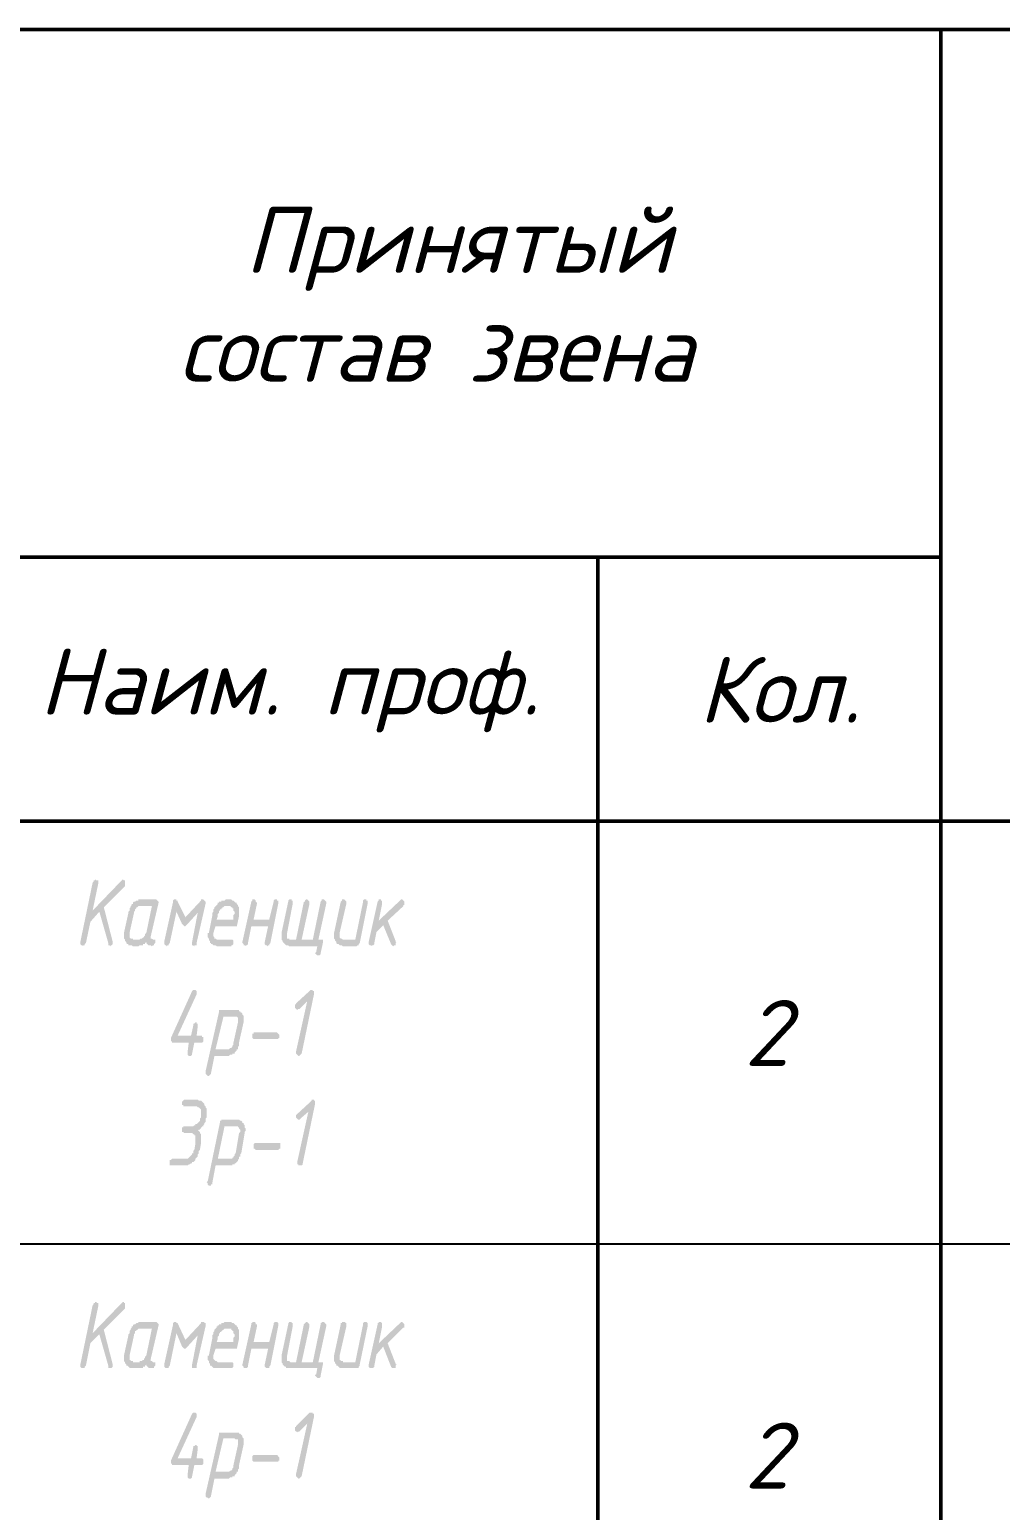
# Model space of a CAD drawing. Header units: millimetres. Extents: x 2279 to 5236, y 896 to 2828.
# Drawn here: x 5088.9 to 5125.6, y 1890.4 to 1946.4 of the extents above; entities that cross this region are included whole.
import ezdxf

# ---------------------------------------------------------------- set-up
doc = ezdxf.new("R2010")
doc.units = ezdxf.units.MM
doc.layers.add('PDF _!!ТОНКАЯ', color=7, linetype='Continuous')
doc.layers.add('PDF _Текст', color=7, linetype='Continuous')
doc.styles.add('PDF ISOCPEUR Italic', font='isocpeui.ttf')

msp = doc.modelspace()

# ---------------------------------------------------------------- hatches: boundary and pattern name
at = {"layer": 'PDF _!!ТОНКАЯ', "transparency": 33554559}
for points in [[(5091.492, 1913.02), (5091.154, 1912.639), (5090.984, 1911.835), (5090.942, 1911.793), (5090.942, 1911.75), (5090.9, 1911.75), (5090.9, 1911.75), (5090.857, 1911.708), (5090.857, 1911.75), (5090.815, 1911.75), (5090.815, 1911.75), (5090.773, 1911.793), (5090.773, 1911.835), (5090.773, 1911.835), (5090.773, 1911.877), (5090.773, 1911.877), (5091.238, 1914.121), (5091.281, 1914.163), (5091.281, 1914.206), (5091.323, 1914.206), (5091.323, 1914.206), (5091.365, 1914.248), (5091.365, 1914.206), (5091.408, 1914.206), (5091.45, 1914.206), (5091.45, 1914.163), (5091.45, 1914.121), (5091.45, 1914.121), (5091.45, 1914.079), (5091.45, 1914.079), (5091.238, 1913.063), (5092.339, 1914.206), (5092.339, 1914.206), (5092.381, 1914.248), (5092.381, 1914.248), (5092.424, 1914.206), (5092.424, 1914.206), (5092.466, 1914.206), (5092.466, 1914.163), (5092.466, 1914.121), (5092.466, 1914.121), (5092.466, 1914.079), (5092.466, 1914.036), (5092.466, 1913.994), (5091.662, 1913.19), (5092, 1911.877), (5092, 1911.835), (5092, 1911.835), (5092, 1911.793), (5092, 1911.793), (5091.958, 1911.75), (5091.958, 1911.75), (5091.916, 1911.75), (5091.916, 1911.708), (5091.873, 1911.75), (5091.831, 1911.75), (5091.831, 1911.75), (5091.831, 1911.793), (5091.831, 1911.835)], [(5095.218, 1912.978), (5094.795, 1912.512), (5094.795, 1912.512), (5094.752, 1912.47), (5094.71, 1912.47), (5094.71, 1912.47), (5094.668, 1912.512), (5094.668, 1912.512), (5094.625, 1912.555), (5094.414, 1913.02), (5094.16, 1911.835), (5094.117, 1911.793), (5094.117, 1911.75), (5094.117, 1911.75), (5094.075, 1911.75), (5094.033, 1911.708), (5094.033, 1911.75), (5093.99, 1911.75), (5093.99, 1911.75), (5093.948, 1911.793), (5093.948, 1911.835), (5093.948, 1911.835), (5093.948, 1911.877), (5093.948, 1911.877), (5094.287, 1913.401), (5094.287, 1913.401), (5094.287, 1913.444), (5094.329, 1913.486), (5094.371, 1913.486), (5094.371, 1913.486), (5094.414, 1913.486), (5094.414, 1913.444), (5094.456, 1913.444), (5094.456, 1913.401), (5094.752, 1912.809), (5095.345, 1913.444), (5095.345, 1913.486), (5095.387, 1913.486), (5095.387, 1913.486), (5095.43, 1913.486), (5095.472, 1913.444), (5095.472, 1913.444), (5095.514, 1913.401), (5095.514, 1913.401), (5095.514, 1913.359), (5095.514, 1913.317), (5095.514, 1913.317), (5095.176, 1911.835), (5095.176, 1911.793), (5095.176, 1911.75), (5095.133, 1911.75), (5095.091, 1911.75), (5095.091, 1911.708), (5095.049, 1911.75), (5095.049, 1911.75), (5095.006, 1911.75), (5095.006, 1911.793), (5095.006, 1911.835), (5095.006, 1911.835), (5095.006, 1911.877), (5095.006, 1911.877)], [(5097.885, 1912.47), (5097.25, 1912.47), (5097.123, 1911.835), (5097.123, 1911.793), (5097.081, 1911.75), (5097.081, 1911.75), (5097.038, 1911.75), (5097.038, 1911.708), (5096.996, 1911.75), (5096.954, 1911.75), (5096.954, 1911.75), (5096.954, 1911.793), (5096.911, 1911.835), (5096.911, 1911.835), (5096.911, 1911.877), (5096.911, 1911.877), (5097.25, 1913.401), (5097.25, 1913.401), (5097.292, 1913.444), (5097.292, 1913.486), (5097.335, 1913.486), (5097.335, 1913.486), (5097.377, 1913.486), (5097.419, 1913.444), (5097.419, 1913.444), (5097.419, 1913.401), (5097.462, 1913.359), (5097.462, 1913.359), (5097.462, 1913.317), (5097.462, 1913.317), (5097.335, 1912.724), (5097.927, 1912.724), (5098.097, 1913.401), (5098.097, 1913.401), (5098.097, 1913.444), (5098.139, 1913.486), (5098.139, 1913.486), (5098.181, 1913.486), (5098.224, 1913.486), (5098.224, 1913.444), (5098.266, 1913.444), (5098.266, 1913.401), (5098.266, 1913.401), (5098.266, 1913.359), (5098.266, 1913.317), (5098.266, 1913.317), (5097.97, 1911.835), (5097.927, 1911.793), (5097.927, 1911.75), (5097.885, 1911.75), (5097.885, 1911.75), (5097.843, 1911.708), (5097.843, 1911.75), (5097.8, 1911.75), (5097.8, 1911.75), (5097.758, 1911.793), (5097.758, 1911.835), (5097.758, 1911.835), (5097.758, 1911.877), (5097.758, 1911.877)], [(5099.748, 1911.708), (5098.689, 1911.708), (5098.647, 1911.75), (5098.647, 1911.75), (5098.605, 1911.75), (5098.562, 1911.75), (5098.562, 1911.75), (5098.52, 1911.793), (5098.52, 1911.793), (5098.478, 1911.835), (5098.478, 1911.835), (5098.435, 1911.877), (5098.435, 1911.92), (5098.435, 1911.92), (5098.393, 1911.962), (5098.393, 1912.004), (5098.393, 1912.047), (5098.393, 1912.089), (5098.393, 1912.131), (5098.393, 1912.131), (5098.393, 1912.174), (5098.393, 1912.216), (5098.393, 1912.216), (5098.647, 1913.401), (5098.647, 1913.401), (5098.647, 1913.444), (5098.689, 1913.486), (5098.732, 1913.486), (5098.732, 1913.486), (5098.774, 1913.486), (5098.774, 1913.444), (5098.816, 1913.444), (5098.816, 1913.401), (5098.816, 1913.359), (5098.816, 1913.359), (5098.816, 1913.317), (5098.816, 1913.317), (5098.605, 1912.216), (5098.605, 1912.174), (5098.605, 1912.131), (5098.605, 1912.131), (5098.605, 1912.089), (5098.605, 1912.089), (5098.605, 1912.047), (5098.605, 1912.004), (5098.647, 1912.004), (5098.689, 1912.004), (5098.689, 1911.962), (5098.732, 1911.962), (5098.732, 1911.962), (5098.943, 1911.962), (5099.24, 1913.401), (5099.282, 1913.401), (5099.282, 1913.444), (5099.324, 1913.486), (5099.324, 1913.486), (5099.367, 1913.486), (5099.367, 1913.486), (5099.409, 1913.444), (5099.409, 1913.444), (5099.451, 1913.401), (5099.451, 1913.359), (5099.451, 1913.359), (5099.451, 1913.317), (5099.451, 1913.317), (5099.155, 1911.962), (5099.578, 1911.962), (5099.875, 1913.401), (5099.875, 1913.401), (5099.917, 1913.444), (5099.917, 1913.486), (5099.959, 1913.486), (5099.959, 1913.486), (5100.002, 1913.486), (5100.044, 1913.444), (5100.044, 1913.444), (5100.086, 1913.401), (5100.086, 1913.359), (5100.086, 1913.359), (5100.086, 1913.317), (5100.086, 1913.317), (5099.79, 1911.962), (5099.875, 1911.962), (5099.917, 1911.962), (5099.959, 1911.962), (5099.959, 1911.92), (5099.959, 1911.92), (5099.959, 1911.877), (5099.959, 1911.835), (5099.875, 1911.454), (5099.875, 1911.412), (5099.832, 1911.369), (5099.832, 1911.369), (5099.79, 1911.369), (5099.79, 1911.369), (5099.748, 1911.369), (5099.748, 1911.369), (5099.705, 1911.412), (5099.705, 1911.412), (5099.663, 1911.454), (5099.663, 1911.454), (5099.705, 1911.496), (5099.705, 1911.496)], [(5101.483, 1913.401), (5101.483, 1913.401), (5101.483, 1913.444), (5101.526, 1913.486), (5101.568, 1913.486), (5101.568, 1913.486), (5101.61, 1913.486), (5101.61, 1913.444), (5101.653, 1913.444), (5101.653, 1913.401), (5101.653, 1913.401), (5101.653, 1913.359), (5101.653, 1913.317), (5101.653, 1913.317), (5101.356, 1911.835), (5101.356, 1911.835), (5101.314, 1911.793), (5101.314, 1911.75), (5101.272, 1911.75), (5101.272, 1911.75), (5101.229, 1911.708), (5101.229, 1911.708), (5100.721, 1911.708), (5100.679, 1911.75), (5100.637, 1911.75), (5100.594, 1911.75), (5100.594, 1911.75), (5100.552, 1911.793), (5100.552, 1911.793), (5100.51, 1911.793), (5100.467, 1911.835), (5100.467, 1911.835), (5100.467, 1911.877), (5100.425, 1911.92), (5100.425, 1911.92), (5100.425, 1911.962), (5100.383, 1912.004), (5100.383, 1912.047), (5100.383, 1912.089), (5100.383, 1912.131), (5100.383, 1912.131), (5100.383, 1912.174), (5100.383, 1912.216), (5100.383, 1912.216), (5100.637, 1913.401), (5100.637, 1913.401), (5100.679, 1913.444), (5100.679, 1913.486), (5100.721, 1913.486), (5100.721, 1913.486), (5100.764, 1913.486), (5100.806, 1913.444), (5100.806, 1913.444), (5100.848, 1913.401), (5100.848, 1913.401), (5100.848, 1913.359), (5100.848, 1913.317), (5100.848, 1913.317), (5100.594, 1912.216), (5100.594, 1912.174), (5100.594, 1912.131), (5100.594, 1912.131), (5100.594, 1912.089), (5100.594, 1912.089), (5100.594, 1912.047), (5100.637, 1912.004), (5100.637, 1912.004), (5100.679, 1912.004), (5100.721, 1911.962), (5100.721, 1911.962), (5100.764, 1911.962), (5101.187, 1911.962)], [(5102.245, 1912.512), (5101.991, 1912.258), (5101.907, 1911.835), (5101.907, 1911.793), (5101.864, 1911.75), (5101.864, 1911.75), (5101.822, 1911.75), (5101.822, 1911.708), (5101.78, 1911.75), (5101.737, 1911.75), (5101.737, 1911.75), (5101.695, 1911.793), (5101.695, 1911.835), (5101.695, 1911.835), (5101.695, 1911.877), (5101.695, 1911.877), (5102.034, 1913.401), (5102.034, 1913.401), (5102.076, 1913.444), (5102.076, 1913.486), (5102.118, 1913.486), (5102.118, 1913.486), (5102.161, 1913.486), (5102.161, 1913.444), (5102.203, 1913.444), (5102.203, 1913.401), (5102.203, 1913.401), (5102.203, 1913.359), (5102.203, 1913.317), (5102.203, 1913.317), (5102.076, 1912.682), (5102.881, 1913.444), (5102.923, 1913.486), (5102.965, 1913.486), (5102.965, 1913.486), (5102.965, 1913.486), (5103.008, 1913.444), (5103.008, 1913.444), (5103.05, 1913.401), (5103.05, 1913.359), (5103.05, 1913.359), (5103.05, 1913.317), (5103.05, 1913.274), (5103.008, 1913.274), (5103.008, 1913.232), (5102.415, 1912.682), (5102.711, 1911.92), (5102.711, 1911.877), (5102.753, 1911.835), (5102.711, 1911.835), (5102.711, 1911.793), (5102.711, 1911.75), (5102.669, 1911.75), (5102.669, 1911.75), (5102.626, 1911.708), (5102.584, 1911.75), (5102.584, 1911.75), (5102.542, 1911.793), (5102.542, 1911.793)], [(5095.176, 1908.321), (5095.345, 1908.321), (5095.387, 1908.321), (5095.387, 1908.279), (5095.43, 1908.279), (5095.43, 1908.237), (5095.43, 1908.237), (5095.43, 1908.194), (5095.43, 1908.152), (5095.43, 1908.11), (5095.43, 1908.11), (5095.387, 1908.067), (5095.345, 1908.067), (5095.345, 1908.067), (5095.091, 1908.067), (5095.006, 1907.644), (5095.006, 1907.602), (5095.006, 1907.602), (5094.964, 1907.559), (5094.922, 1907.559), (5094.922, 1907.559), (5094.879, 1907.559), (5094.879, 1907.559), (5094.837, 1907.602), (5094.837, 1907.602), (5094.837, 1907.644), (5094.837, 1907.686), (5094.837, 1907.729), (5094.837, 1907.729), (5094.879, 1908.067), (5094.287, 1908.067), (5094.287, 1908.067), (5094.244, 1908.067), (5094.244, 1908.11), (5094.202, 1908.11), (5094.202, 1908.152), (5094.202, 1908.194), (5094.202, 1908.237), (5094.202, 1908.237), (5095.006, 1910.015), (5095.006, 1910.015), (5095.049, 1910.057), (5095.091, 1910.057), (5095.091, 1910.057), (5095.133, 1910.057), (5095.133, 1910.057), (5095.176, 1910.015), (5095.176, 1910.015), (5095.176, 1909.972), (5095.176, 1909.93), (5095.176, 1909.888), (5095.176, 1909.888), (5094.456, 1908.321), (5094.964, 1908.321), (5095.049, 1908.702), (5095.049, 1908.745), (5095.049, 1908.787), (5095.091, 1908.787), (5095.133, 1908.829), (5095.133, 1908.829), (5095.176, 1908.829), (5095.176, 1908.787), (5095.218, 1908.787), (5095.218, 1908.745), (5095.218, 1908.702), (5095.218, 1908.702), (5095.218, 1908.66), (5095.218, 1908.66)], [(5099.367, 1909.634), (5099.07, 1909.337), (5099.028, 1909.337), (5098.986, 1909.295), (5098.986, 1909.295), (5098.943, 1909.337), (5098.943, 1909.337), (5098.901, 1909.38), (5098.901, 1909.38), (5098.901, 1909.422), (5098.901, 1909.464), (5098.901, 1909.507), (5098.943, 1909.507), (5098.943, 1909.549), (5099.451, 1910.015), (5099.494, 1910.057), (5099.536, 1910.057), (5099.536, 1910.057), (5099.536, 1910.057), (5099.578, 1910.057), (5099.578, 1910.015), (5099.621, 1910.015), (5099.621, 1909.972), (5099.621, 1909.93), (5099.621, 1909.888), (5099.621, 1909.888), (5099.155, 1907.644), (5099.113, 1907.602), (5099.113, 1907.602), (5099.07, 1907.559), (5099.07, 1907.559), (5099.028, 1907.559), (5099.028, 1907.559), (5098.986, 1907.602), (5098.986, 1907.602), (5098.943, 1907.644), (5098.943, 1907.644), (5098.943, 1907.686), (5098.943, 1907.729), (5098.943, 1907.729)], [(5098.224, 1908.194), (5097.377, 1908.194), (5097.335, 1908.194), (5097.335, 1908.194), (5097.292, 1908.237), (5097.292, 1908.237), (5097.292, 1908.279), (5097.292, 1908.321), (5097.292, 1908.364), (5097.292, 1908.364), (5097.292, 1908.406), (5097.335, 1908.406), (5097.335, 1908.448), (5097.377, 1908.448), (5098.224, 1908.448), (5098.224, 1908.448), (5098.266, 1908.406), (5098.266, 1908.406), (5098.308, 1908.364), (5098.308, 1908.364), (5098.308, 1908.321), (5098.308, 1908.279), (5098.308, 1908.237), (5098.266, 1908.237), (5098.266, 1908.194), (5098.224, 1908.194), (5098.224, 1908.194)], [(5095.218, 1904.723), (5095.26, 1904.723), (5095.26, 1904.723), (5095.303, 1904.68), (5095.303, 1904.68), (5095.303, 1904.638), (5095.345, 1904.596), (5095.345, 1904.553), (5095.345, 1904.511), (5095.345, 1904.469), (5095.345, 1904.426), (5095.345, 1904.426), (5095.345, 1904.384), (5095.345, 1904.342), (5095.345, 1904.299), (5095.345, 1904.257), (5095.303, 1904.003), (5095.26, 1903.961), (5095.26, 1903.918), (5095.26, 1903.918), (5095.26, 1903.876), (5095.218, 1903.834), (5095.218, 1903.791), (5095.218, 1903.749), (5095.176, 1903.707), (5095.176, 1903.707), (5095.133, 1903.664), (5095.133, 1903.622), (5095.133, 1903.622), (5095.091, 1903.58), (5095.091, 1903.58), (5095.049, 1903.537), (5095.006, 1903.537), (5095.006, 1903.495), (5094.964, 1903.495), (5094.964, 1903.495), (5094.922, 1903.453), (5094.922, 1903.453), (5094.879, 1903.453), (5094.837, 1903.41), (5094.837, 1903.41), (5094.795, 1903.41), (5094.752, 1903.41), (5094.752, 1903.41), (5094.71, 1903.41), (5094.668, 1903.41), (5094.625, 1903.41), (5094.625, 1903.41), (5094.244, 1903.41), (5094.202, 1903.41), (5094.202, 1903.41), (5094.16, 1903.41), (5094.16, 1903.453), (5094.16, 1903.495), (5094.16, 1903.537), (5094.16, 1903.58), (5094.16, 1903.58), (5094.16, 1903.622), (5094.202, 1903.622), (5094.202, 1903.622), (5094.244, 1903.664), (5094.668, 1903.664), (5094.71, 1903.664), (5094.752, 1903.664), (5094.795, 1903.664), (5094.795, 1903.664), (5094.837, 1903.664), (5094.879, 1903.707), (5094.879, 1903.707), (5094.922, 1903.749), (5094.922, 1903.749), (5094.964, 1903.791), (5094.964, 1903.791), (5095.006, 1903.834), (5095.006, 1903.876), (5095.049, 1903.876), (5095.049, 1903.918), (5095.049, 1903.961), (5095.091, 1904.003), (5095.091, 1904.003), (5095.133, 1904.257), (5095.133, 1904.299), (5095.133, 1904.342), (5095.133, 1904.384), (5095.133, 1904.426), (5095.133, 1904.469), (5095.133, 1904.469), (5095.133, 1904.511), (5095.133, 1904.553), (5095.091, 1904.553), (5095.091, 1904.596), (5095.091, 1904.596), (5095.049, 1904.596), (5095.006, 1904.638), (5095.006, 1904.638), (5094.964, 1904.638), (5094.922, 1904.638), (5094.922, 1904.638), (5094.71, 1904.638), (5094.71, 1904.638), (5094.668, 1904.68), (5094.625, 1904.68), (5094.625, 1904.723), (5094.625, 1904.723), (5094.625, 1904.765), (5094.625, 1904.807), (5094.625, 1904.85), (5094.668, 1904.85), (5094.668, 1904.892), (5094.71, 1904.892), (5094.71, 1904.892), (5094.964, 1904.892), (5095.006, 1904.892), (5095.006, 1904.892), (5095.049, 1904.892), (5095.091, 1904.934), (5095.091, 1904.934), (5095.133, 1904.934), (5095.133, 1904.977), (5095.176, 1904.977), (5095.218, 1905.019), (5095.218, 1905.019), (5095.26, 1905.062), (5095.26, 1905.062), (5095.303, 1905.104), (5095.303, 1905.146), (5095.303, 1905.189), (5095.345, 1905.231), (5095.345, 1905.231), (5095.345, 1905.273), (5095.345, 1905.316), (5095.345, 1905.358), (5095.345, 1905.4), (5095.345, 1905.4), (5095.345, 1905.443), (5095.345, 1905.485), (5095.345, 1905.527), (5095.345, 1905.527), (5095.303, 1905.57), (5095.303, 1905.57), (5095.26, 1905.612), (5095.26, 1905.612), (5095.218, 1905.612), (5095.176, 1905.654), (5095.176, 1905.654), (5095.133, 1905.654), (5095.133, 1905.654), (5094.71, 1905.654), (5094.71, 1905.654), (5094.668, 1905.654), (5094.668, 1905.697), (5094.625, 1905.697), (5094.625, 1905.739), (5094.625, 1905.781), (5094.625, 1905.824), (5094.625, 1905.824), (5094.668, 1905.866), (5094.668, 1905.866), (5094.71, 1905.908), (5094.71, 1905.908), (5095.176, 1905.908), (5095.218, 1905.908), (5095.218, 1905.908), (5095.26, 1905.866), (5095.303, 1905.866), (5095.303, 1905.866), (5095.345, 1905.866), (5095.387, 1905.824), (5095.387, 1905.824), (5095.43, 1905.781), (5095.43, 1905.781), (5095.472, 1905.739), (5095.472, 1905.697), (5095.472, 1905.697), (5095.514, 1905.654), (5095.514, 1905.654), (5095.514, 1905.612), (5095.557, 1905.57), (5095.557, 1905.527), (5095.557, 1905.485), (5095.557, 1905.443), (5095.557, 1905.4), (5095.557, 1905.4), (5095.557, 1905.358), (5095.557, 1905.316), (5095.557, 1905.273), (5095.557, 1905.273), (5095.557, 1905.231), (5095.514, 1905.189), (5095.514, 1905.146), (5095.514, 1905.104), (5095.514, 1905.062), (5095.472, 1905.019), (5095.472, 1905.019), (5095.472, 1904.977), (5095.43, 1904.934), (5095.43, 1904.892), (5095.387, 1904.892), (5095.387, 1904.85), (5095.345, 1904.85), (5095.345, 1904.807), (5095.303, 1904.807), (5095.303, 1904.765), (5095.26, 1904.765), (5095.26, 1904.765), (5095.218, 1904.723)], [(5099.409, 1905.443), (5099.113, 1905.189), (5099.07, 1905.146), (5099.07, 1905.146), (5099.028, 1905.146), (5099.028, 1905.146), (5098.986, 1905.189), (5098.986, 1905.189), (5098.943, 1905.231), (5098.943, 1905.273), (5098.943, 1905.273), (5098.943, 1905.316), (5098.986, 1905.358), (5098.986, 1905.358), (5099.536, 1905.866), (5099.536, 1905.908), (5099.578, 1905.908), (5099.578, 1905.908), (5099.621, 1905.908), (5099.621, 1905.866), (5099.663, 1905.866), (5099.663, 1905.824), (5099.663, 1905.824), (5099.663, 1905.781), (5099.663, 1905.739), (5099.663, 1905.739), (5099.197, 1903.495), (5099.197, 1903.453), (5099.155, 1903.41), (5099.155, 1903.41), (5099.113, 1903.41), (5099.113, 1903.41), (5099.07, 1903.41), (5099.028, 1903.41), (5099.028, 1903.453), (5098.986, 1903.453), (5098.986, 1903.495), (5098.986, 1903.537), (5098.986, 1903.537), (5098.986, 1903.537)], [(5098.266, 1904.003), (5097.419, 1904.003), (5097.419, 1904.003), (5097.377, 1904.045), (5097.335, 1904.045), (5097.335, 1904.088), (5097.335, 1904.13), (5097.335, 1904.13), (5097.335, 1904.172), (5097.335, 1904.215), (5097.377, 1904.257), (5097.377, 1904.257), (5097.419, 1904.257), (5097.419, 1904.257), (5098.266, 1904.257), (5098.308, 1904.257), (5098.308, 1904.257), (5098.351, 1904.257), (5098.351, 1904.215), (5098.351, 1904.172), (5098.351, 1904.13), (5098.351, 1904.088), (5098.351, 1904.088), (5098.351, 1904.045), (5098.308, 1904.045), (5098.266, 1904.003), (5098.266, 1904.003)], [(5091.492, 1897.018), (5091.154, 1896.679), (5090.984, 1895.833), (5090.942, 1895.79), (5090.942, 1895.748), (5090.9, 1895.748), (5090.9, 1895.748), (5090.857, 1895.748), (5090.857, 1895.748), (5090.815, 1895.748), (5090.815, 1895.748), (5090.773, 1895.79), (5090.773, 1895.833), (5090.773, 1895.833), (5090.773, 1895.875), (5090.773, 1895.875), (5091.238, 1898.119), (5091.281, 1898.161), (5091.281, 1898.203), (5091.323, 1898.203), (5091.323, 1898.246), (5091.365, 1898.246), (5091.365, 1898.246), (5091.408, 1898.203), (5091.45, 1898.203), (5091.45, 1898.161), (5091.45, 1898.119), (5091.45, 1898.119), (5091.45, 1898.076), (5091.45, 1898.076), (5091.238, 1897.06), (5092.339, 1898.203), (5092.339, 1898.203), (5092.381, 1898.246), (5092.381, 1898.246), (5092.424, 1898.246), (5092.424, 1898.203), (5092.466, 1898.203), (5092.466, 1898.161), (5092.466, 1898.119), (5092.466, 1898.119), (5092.466, 1898.076), (5092.466, 1898.034), (5092.466, 1897.992), (5091.662, 1897.187), (5092, 1895.875), (5092, 1895.875), (5092, 1895.833), (5092, 1895.833), (5092, 1895.79), (5091.958, 1895.748), (5091.958, 1895.748), (5091.916, 1895.748), (5091.916, 1895.748), (5091.873, 1895.748), (5091.831, 1895.748), (5091.831, 1895.79), (5091.831, 1895.79), (5091.831, 1895.833)], [(5095.218, 1896.976), (5094.795, 1896.51), (5094.795, 1896.51), (5094.752, 1896.468), (5094.71, 1896.468), (5094.71, 1896.468), (5094.668, 1896.51), (5094.668, 1896.51), (5094.625, 1896.552), (5094.414, 1897.06), (5094.16, 1895.833), (5094.117, 1895.79), (5094.117, 1895.748), (5094.117, 1895.748), (5094.075, 1895.748), (5094.033, 1895.748), (5094.033, 1895.748), (5093.99, 1895.748), (5093.99, 1895.748), (5093.948, 1895.79), (5093.948, 1895.833), (5093.948, 1895.833), (5093.948, 1895.875), (5093.948, 1895.875), (5094.287, 1897.399), (5094.287, 1897.441), (5094.287, 1897.441), (5094.329, 1897.484), (5094.371, 1897.484), (5094.371, 1897.484), (5094.414, 1897.484), (5094.414, 1897.441), (5094.456, 1897.441), (5094.456, 1897.441), (5094.752, 1896.806), (5095.345, 1897.441), (5095.345, 1897.484), (5095.387, 1897.484), (5095.387, 1897.484), (5095.43, 1897.484), (5095.472, 1897.484), (5095.472, 1897.441), (5095.514, 1897.441), (5095.514, 1897.399), (5095.514, 1897.357), (5095.514, 1897.314), (5095.514, 1897.314), (5095.176, 1895.833), (5095.176, 1895.79), (5095.176, 1895.748), (5095.133, 1895.748), (5095.091, 1895.748), (5095.091, 1895.748), (5095.049, 1895.748), (5095.049, 1895.748), (5095.006, 1895.748), (5095.006, 1895.79), (5095.006, 1895.833), (5095.006, 1895.833), (5095.006, 1895.875), (5095.006, 1895.875)], [(5097.885, 1896.468), (5097.25, 1896.468), (5097.123, 1895.833), (5097.123, 1895.79), (5097.081, 1895.748), (5097.081, 1895.748), (5097.038, 1895.748), (5097.038, 1895.748), (5096.996, 1895.748), (5096.954, 1895.748), (5096.954, 1895.748), (5096.954, 1895.79), (5096.911, 1895.833), (5096.911, 1895.833), (5096.911, 1895.875), (5096.911, 1895.875), (5097.25, 1897.399), (5097.25, 1897.441), (5097.292, 1897.441), (5097.292, 1897.484), (5097.335, 1897.484), (5097.335, 1897.484), (5097.377, 1897.484), (5097.419, 1897.441), (5097.419, 1897.441), (5097.419, 1897.399), (5097.462, 1897.399), (5097.462, 1897.357), (5097.462, 1897.314), (5097.462, 1897.314), (5097.335, 1896.722), (5097.927, 1896.722), (5098.097, 1897.399), (5098.097, 1897.441), (5098.097, 1897.441), (5098.139, 1897.484), (5098.139, 1897.484), (5098.181, 1897.484), (5098.224, 1897.484), (5098.224, 1897.484), (5098.266, 1897.441), (5098.266, 1897.441), (5098.266, 1897.399), (5098.266, 1897.357), (5098.266, 1897.314), (5098.266, 1897.314), (5097.97, 1895.833), (5097.927, 1895.79), (5097.927, 1895.748), (5097.885, 1895.748), (5097.885, 1895.748), (5097.843, 1895.748), (5097.843, 1895.748), (5097.8, 1895.748), (5097.8, 1895.748), (5097.758, 1895.79), (5097.758, 1895.833), (5097.758, 1895.833), (5097.758, 1895.875), (5097.758, 1895.875)], [(5099.748, 1895.748), (5098.689, 1895.748), (5098.647, 1895.748), (5098.647, 1895.748), (5098.605, 1895.748), (5098.562, 1895.748), (5098.562, 1895.79), (5098.52, 1895.79), (5098.52, 1895.79), (5098.478, 1895.833), (5098.478, 1895.833), (5098.435, 1895.875), (5098.435, 1895.917), (5098.435, 1895.917), (5098.393, 1895.96), (5098.393, 1896.002), (5098.393, 1896.044), (5098.393, 1896.087), (5098.393, 1896.129), (5098.393, 1896.129), (5098.393, 1896.171), (5098.393, 1896.214), (5098.393, 1896.214), (5098.647, 1897.399), (5098.647, 1897.441), (5098.647, 1897.441), (5098.689, 1897.484), (5098.732, 1897.484), (5098.732, 1897.484), (5098.774, 1897.484), (5098.774, 1897.441), (5098.816, 1897.441), (5098.816, 1897.399), (5098.816, 1897.399), (5098.816, 1897.357), (5098.816, 1897.314), (5098.816, 1897.314), (5098.605, 1896.214), (5098.605, 1896.171), (5098.605, 1896.171), (5098.605, 1896.129), (5098.605, 1896.087), (5098.605, 1896.087), (5098.605, 1896.044), (5098.605, 1896.002), (5098.647, 1896.002), (5098.689, 1896.002), (5098.689, 1896.002), (5098.732, 1895.96), (5098.732, 1895.96), (5098.943, 1895.96), (5099.24, 1897.399), (5099.282, 1897.441), (5099.282, 1897.441), (5099.324, 1897.484), (5099.324, 1897.484), (5099.367, 1897.484), (5099.367, 1897.484), (5099.409, 1897.441), (5099.409, 1897.441), (5099.451, 1897.399), (5099.451, 1897.399), (5099.451, 1897.357), (5099.451, 1897.314), (5099.451, 1897.314), (5099.155, 1895.96), (5099.578, 1895.96), (5099.875, 1897.399), (5099.875, 1897.441), (5099.917, 1897.441), (5099.917, 1897.484), (5099.959, 1897.484), (5099.959, 1897.484), (5100.002, 1897.484), (5100.044, 1897.441), (5100.044, 1897.441), (5100.086, 1897.399), (5100.086, 1897.399), (5100.086, 1897.357), (5100.086, 1897.314), (5100.086, 1897.314), (5099.79, 1895.96), (5099.875, 1895.96), (5099.917, 1895.96), (5099.959, 1895.96), (5099.959, 1895.96), (5099.959, 1895.917), (5099.959, 1895.875), (5099.959, 1895.875), (5099.875, 1895.452), (5099.875, 1895.409), (5099.832, 1895.367), (5099.832, 1895.367), (5099.79, 1895.367), (5099.79, 1895.367), (5099.748, 1895.367), (5099.748, 1895.367), (5099.705, 1895.409), (5099.705, 1895.409), (5099.663, 1895.452), (5099.663, 1895.494), (5099.705, 1895.494), (5099.705, 1895.494)], [(5101.483, 1897.399), (5101.483, 1897.441), (5101.483, 1897.441), (5101.526, 1897.484), (5101.568, 1897.484), (5101.568, 1897.484), (5101.61, 1897.484), (5101.61, 1897.484), (5101.653, 1897.441), (5101.653, 1897.441), (5101.653, 1897.399), (5101.653, 1897.357), (5101.653, 1897.314), (5101.653, 1897.314), (5101.356, 1895.875), (5101.356, 1895.833), (5101.314, 1895.79), (5101.314, 1895.748), (5101.272, 1895.748), (5101.272, 1895.748), (5101.229, 1895.748), (5101.229, 1895.748), (5100.721, 1895.748), (5100.679, 1895.748), (5100.637, 1895.748), (5100.594, 1895.748), (5100.594, 1895.748), (5100.552, 1895.79), (5100.552, 1895.79), (5100.51, 1895.833), (5100.467, 1895.833), (5100.467, 1895.833), (5100.467, 1895.875), (5100.425, 1895.917), (5100.425, 1895.917), (5100.425, 1895.96), (5100.383, 1896.002), (5100.383, 1896.044), (5100.383, 1896.087), (5100.383, 1896.129), (5100.383, 1896.129), (5100.383, 1896.171), (5100.383, 1896.214), (5100.383, 1896.214), (5100.637, 1897.399), (5100.637, 1897.441), (5100.679, 1897.441), (5100.679, 1897.484), (5100.721, 1897.484), (5100.721, 1897.484), (5100.764, 1897.484), (5100.806, 1897.484), (5100.806, 1897.441), (5100.848, 1897.441), (5100.848, 1897.399), (5100.848, 1897.357), (5100.848, 1897.314), (5100.848, 1897.314), (5100.594, 1896.214), (5100.594, 1896.171), (5100.594, 1896.171), (5100.594, 1896.129), (5100.594, 1896.087), (5100.594, 1896.087), (5100.594, 1896.044), (5100.637, 1896.044), (5100.637, 1896.002), (5100.679, 1896.002), (5100.721, 1896.002), (5100.721, 1895.96), (5100.764, 1895.96), (5101.187, 1895.96)], [(5102.245, 1896.552), (5101.991, 1896.256), (5101.907, 1895.833), (5101.907, 1895.79), (5101.864, 1895.748), (5101.864, 1895.748), (5101.822, 1895.748), (5101.822, 1895.748), (5101.78, 1895.748), (5101.737, 1895.748), (5101.737, 1895.748), (5101.695, 1895.79), (5101.695, 1895.833), (5101.695, 1895.833), (5101.695, 1895.875), (5101.695, 1895.875), (5102.034, 1897.399), (5102.034, 1897.441), (5102.076, 1897.441), (5102.076, 1897.484), (5102.118, 1897.484), (5102.118, 1897.484), (5102.161, 1897.484), (5102.161, 1897.484), (5102.203, 1897.441), (5102.203, 1897.441), (5102.203, 1897.399), (5102.203, 1897.357), (5102.203, 1897.314), (5102.203, 1897.314), (5102.076, 1896.679), (5102.881, 1897.441), (5102.923, 1897.484), (5102.965, 1897.484), (5102.965, 1897.484), (5102.965, 1897.484), (5103.008, 1897.441), (5103.008, 1897.441), (5103.05, 1897.399), (5103.05, 1897.357), (5103.05, 1897.357), (5103.05, 1897.314), (5103.05, 1897.272), (5103.008, 1897.272), (5103.008, 1897.272), (5102.415, 1896.679), (5102.711, 1895.917), (5102.711, 1895.875), (5102.753, 1895.875), (5102.711, 1895.833), (5102.711, 1895.79), (5102.711, 1895.748), (5102.669, 1895.748), (5102.669, 1895.748), (5102.626, 1895.748), (5102.584, 1895.748), (5102.584, 1895.748), (5102.542, 1895.79), (5102.542, 1895.79)], [(5095.176, 1892.319), (5095.345, 1892.319), (5095.387, 1892.319), (5095.387, 1892.319), (5095.43, 1892.276), (5095.43, 1892.234), (5095.43, 1892.234), (5095.43, 1892.192), (5095.43, 1892.149), (5095.43, 1892.107), (5095.43, 1892.107), (5095.387, 1892.065), (5095.345, 1892.065), (5095.345, 1892.065), (5095.091, 1892.065), (5095.006, 1891.641), (5095.006, 1891.599), (5095.006, 1891.599), (5094.964, 1891.557), (5094.922, 1891.557), (5094.922, 1891.557), (5094.879, 1891.557), (5094.879, 1891.557), (5094.837, 1891.599), (5094.837, 1891.599), (5094.837, 1891.641), (5094.837, 1891.684), (5094.837, 1891.726), (5094.837, 1891.726), (5094.879, 1892.065), (5094.287, 1892.065), (5094.287, 1892.065), (5094.244, 1892.065), (5094.244, 1892.107), (5094.202, 1892.149), (5094.202, 1892.149), (5094.202, 1892.192), (5094.202, 1892.234), (5094.202, 1892.234), (5095.006, 1894.012), (5095.006, 1894.012), (5095.049, 1894.054), (5095.091, 1894.054), (5095.091, 1894.054), (5095.133, 1894.054), (5095.133, 1894.054), (5095.176, 1894.012), (5095.176, 1894.012), (5095.176, 1893.97), (5095.176, 1893.927), (5095.176, 1893.885), (5095.176, 1893.885), (5094.456, 1892.319), (5094.964, 1892.319), (5095.049, 1892.742), (5095.049, 1892.742), (5095.049, 1892.784), (5095.091, 1892.784), (5095.133, 1892.827), (5095.133, 1892.827), (5095.176, 1892.827), (5095.176, 1892.784), (5095.218, 1892.784), (5095.218, 1892.742), (5095.218, 1892.742), (5095.218, 1892.7), (5095.218, 1892.657), (5095.218, 1892.657)], [(5099.367, 1893.631), (5099.07, 1893.335), (5099.028, 1893.335), (5098.986, 1893.292), (5098.986, 1893.335), (5098.943, 1893.335), (5098.943, 1893.335), (5098.901, 1893.377), (5098.901, 1893.377), (5098.901, 1893.419), (5098.901, 1893.462), (5098.901, 1893.504), (5098.943, 1893.504), (5098.943, 1893.546), (5099.451, 1894.054), (5099.494, 1894.054), (5099.536, 1894.054), (5099.536, 1894.054), (5099.536, 1894.054), (5099.578, 1894.054), (5099.578, 1894.012), (5099.621, 1894.012), (5099.621, 1893.97), (5099.621, 1893.927), (5099.621, 1893.885), (5099.621, 1893.885), (5099.155, 1891.641), (5099.113, 1891.599), (5099.113, 1891.599), (5099.07, 1891.557), (5099.07, 1891.557), (5099.028, 1891.557), (5099.028, 1891.557), (5098.986, 1891.599), (5098.986, 1891.599), (5098.943, 1891.641), (5098.943, 1891.684), (5098.943, 1891.684), (5098.943, 1891.726), (5098.943, 1891.726)], [(5098.224, 1892.192), (5097.377, 1892.192), (5097.335, 1892.192), (5097.335, 1892.192), (5097.292, 1892.234), (5097.292, 1892.234), (5097.292, 1892.276), (5097.292, 1892.319), (5097.292, 1892.361), (5097.292, 1892.403), (5097.292, 1892.403), (5097.335, 1892.446), (5097.335, 1892.446), (5097.377, 1892.446), (5098.224, 1892.446), (5098.224, 1892.446), (5098.266, 1892.403), (5098.266, 1892.403), (5098.308, 1892.361), (5098.308, 1892.361), (5098.308, 1892.319), (5098.308, 1892.276), (5098.308, 1892.234), (5098.266, 1892.234), (5098.266, 1892.192), (5098.224, 1892.192), (5098.224, 1892.192)]]:
    msp.add_hatch(color=256, dxfattribs=at).paths.add_polyline_path(points)
h = msp.add_hatch(color=256, dxfattribs=at)
h.paths.add_polyline_path([(5092.805, 1911.962), (5093.017, 1911.962), (5093.017, 1911.962), (5093.059, 1912.004), (5093.101, 1912.004), (5093.101, 1912.004), (5093.144, 1912.047), (5093.186, 1912.047), (5093.186, 1912.089), (5093.228, 1912.131), (5093.228, 1912.131), (5093.228, 1912.174), (5093.271, 1912.216), (5093.271, 1912.216), (5093.482, 1913.232), (5093.059, 1913.232), (5093.017, 1913.232), (5093.017, 1913.232), (5092.974, 1913.232), (5092.932, 1913.19), (5092.932, 1913.19), (5092.89, 1913.19), (5092.89, 1913.147), (5092.847, 1913.105), (5092.847, 1913.105), (5092.847, 1913.063), (5092.805, 1913.02), (5092.805, 1912.978), (5092.805, 1912.978), (5092.636, 1912.216), (5092.636, 1912.174), (5092.636, 1912.131), (5092.636, 1912.131), (5092.636, 1912.089), (5092.636, 1912.089), (5092.636, 1912.047), (5092.678, 1912.004), (5092.678, 1912.004), (5092.72, 1912.004), (5092.763, 1912.004), (5092.763, 1911.962), (5092.805, 1911.962)], flags=0)
h.paths.add_polyline_path([(5092.763, 1911.708), (5092.72, 1911.75), (5092.678, 1911.75), (5092.636, 1911.75), (5092.636, 1911.75), (5092.593, 1911.75), (5092.593, 1911.793), (5092.551, 1911.793), (5092.509, 1911.835), (5092.509, 1911.835), (5092.509, 1911.877), (5092.466, 1911.92), (5092.466, 1911.92), (5092.466, 1911.962), (5092.424, 1912.004), (5092.424, 1912.047), (5092.424, 1912.089), (5092.424, 1912.131), (5092.424, 1912.131), (5092.424, 1912.174), (5092.424, 1912.216), (5092.424, 1912.216), (5092.593, 1912.978), (5092.593, 1913.02), (5092.636, 1913.063), (5092.636, 1913.105), (5092.636, 1913.147), (5092.678, 1913.19), (5092.678, 1913.19), (5092.678, 1913.232), (5092.72, 1913.274), (5092.72, 1913.317), (5092.763, 1913.317), (5092.763, 1913.359), (5092.763, 1913.359), (5092.763, 1913.359), (5092.805, 1913.401), (5092.805, 1913.401), (5092.847, 1913.401), (5092.89, 1913.444), (5092.89, 1913.444), (5092.932, 1913.444), (5092.974, 1913.444), (5092.974, 1913.486), (5093.017, 1913.486), (5093.059, 1913.486), (5093.101, 1913.486), (5093.101, 1913.486), (5093.652, 1913.486), (5093.652, 1913.486), (5093.694, 1913.444), (5093.694, 1913.444), (5093.736, 1913.401), (5093.736, 1913.359), (5093.736, 1913.359), (5093.44, 1912.089), (5093.44, 1912.089), (5093.44, 1912.089), (5093.44, 1912.047), (5093.44, 1912.004), (5093.482, 1912.004), (5093.525, 1911.962), (5093.525, 1911.962), (5093.567, 1911.962), (5093.567, 1911.962), (5093.609, 1911.962), (5093.609, 1911.92), (5093.609, 1911.877), (5093.609, 1911.835), (5093.609, 1911.835), (5093.567, 1911.793), (5093.567, 1911.75), (5093.525, 1911.75), (5093.525, 1911.75), (5093.482, 1911.708), (5093.482, 1911.708), (5093.44, 1911.75), (5093.398, 1911.75), (5093.355, 1911.75), (5093.355, 1911.75), (5093.313, 1911.793), (5093.313, 1911.793), (5093.271, 1911.835), (5093.271, 1911.835), (5093.271, 1911.877), (5093.228, 1911.835), (5093.228, 1911.835), (5093.228, 1911.793), (5093.186, 1911.793), (5093.144, 1911.793), (5093.144, 1911.75), (5093.101, 1911.75), (5093.059, 1911.75), (5093.059, 1911.75), (5093.017, 1911.75), (5092.974, 1911.708), (5092.932, 1911.708)], flags=0)
h = msp.add_hatch(color=256, dxfattribs=at)
h.paths.add_polyline_path([(5096.573, 1912.851), (5096.573, 1912.893), (5096.615, 1912.936), (5096.615, 1912.978), (5096.615, 1912.978), (5096.615, 1913.02), (5096.573, 1913.063), (5096.573, 1913.105), (5096.573, 1913.105), (5096.573, 1913.147), (5096.53, 1913.147), (5096.53, 1913.19), (5096.488, 1913.19), (5096.488, 1913.19), (5096.446, 1913.232), (5096.403, 1913.232), (5096.361, 1913.232), (5096.361, 1913.232), (5096.319, 1913.232), (5096.276, 1913.232), (5096.276, 1913.232), (5096.234, 1913.232), (5096.192, 1913.19), (5096.192, 1913.19), (5096.149, 1913.19), (5096.149, 1913.147), (5096.107, 1913.147), (5096.107, 1913.105), (5096.065, 1913.105), (5096.065, 1913.063), (5096.022, 1913.063), (5096.022, 1913.02), (5096.022, 1912.978), (5095.98, 1912.936), (5095.98, 1912.936), (5095.98, 1912.893), (5095.98, 1912.851), (5095.938, 1912.724), (5096.573, 1912.724)], flags=0)
h.paths.add_polyline_path([(5096.784, 1912.851), (5096.7, 1912.47), (5095.895, 1912.47), (5095.811, 1912.216), (5095.811, 1912.174), (5095.811, 1912.131), (5095.811, 1912.131), (5095.811, 1912.089), (5095.811, 1912.089), (5095.853, 1912.047), (5095.853, 1912.004), (5095.895, 1912.004), (5095.895, 1912.004), (5095.938, 1911.962), (5095.98, 1911.962), (5095.98, 1911.962), (5096.488, 1911.962), (5096.488, 1911.962), (5096.53, 1911.962), (5096.53, 1911.962), (5096.573, 1911.92), (5096.573, 1911.877), (5096.573, 1911.835), (5096.573, 1911.835), (5096.573, 1911.793), (5096.53, 1911.75), (5096.53, 1911.75), (5096.488, 1911.75), (5096.488, 1911.708), (5095.938, 1911.708), (5095.895, 1911.75), (5095.853, 1911.75), (5095.853, 1911.75), (5095.811, 1911.75), (5095.768, 1911.793), (5095.768, 1911.793), (5095.726, 1911.793), (5095.726, 1911.835), (5095.684, 1911.835), (5095.684, 1911.877), (5095.684, 1911.92), (5095.641, 1911.92), (5095.641, 1911.962), (5095.641, 1912.004), (5095.599, 1912.047), (5095.599, 1912.089), (5095.599, 1912.131), (5095.599, 1912.131), (5095.599, 1912.174), (5095.599, 1912.216), (5095.641, 1912.216), (5095.768, 1912.851), (5095.768, 1912.893), (5095.768, 1912.936), (5095.768, 1912.978), (5095.811, 1913.02), (5095.811, 1913.063), (5095.811, 1913.105), (5095.853, 1913.147), (5095.853, 1913.147), (5095.853, 1913.19), (5095.895, 1913.232), (5095.895, 1913.232), (5095.938, 1913.274), (5095.938, 1913.274), (5095.98, 1913.317), (5095.98, 1913.317), (5095.98, 1913.359), (5096.022, 1913.359), (5096.022, 1913.401), (5096.065, 1913.401), (5096.107, 1913.401), (5096.107, 1913.444), (5096.149, 1913.444), (5096.192, 1913.444), (5096.192, 1913.444), (5096.234, 1913.444), (5096.276, 1913.486), (5096.319, 1913.486), (5096.319, 1913.486), (5096.361, 1913.486), (5096.403, 1913.486), (5096.446, 1913.486), (5096.488, 1913.486), (5096.488, 1913.486), (5096.53, 1913.444), (5096.573, 1913.444), (5096.573, 1913.444), (5096.615, 1913.401), (5096.615, 1913.401), (5096.657, 1913.359), (5096.7, 1913.359), (5096.7, 1913.359), (5096.7, 1913.317), (5096.742, 1913.274), (5096.742, 1913.232), (5096.742, 1913.232), (5096.784, 1913.19), (5096.784, 1913.147), (5096.784, 1913.105), (5096.784, 1913.063), (5096.784, 1913.02), (5096.784, 1913.02), (5096.784, 1912.978), (5096.784, 1912.936), (5096.784, 1912.893), (5096.784, 1912.893), (5096.784, 1912.851)], flags=0)
h = msp.add_hatch(color=256, dxfattribs=at)
h.paths.add_polyline_path([(5096.022, 1909.21), (5096.022, 1909.253), (5096.022, 1909.295), (5096.065, 1909.295), (5096.065, 1909.295), (5096.107, 1909.295), (5096.657, 1909.295), (5096.7, 1909.295), (5096.7, 1909.295), (5096.742, 1909.295), (5096.784, 1909.295), (5096.784, 1909.253), (5096.827, 1909.253), (5096.827, 1909.21), (5096.869, 1909.21), (5096.869, 1909.21), (5096.911, 1909.168), (5096.911, 1909.126), (5096.911, 1909.126), (5096.954, 1909.083), (5096.954, 1909.041), (5096.954, 1908.999), (5096.954, 1908.956), (5096.954, 1908.914), (5096.954, 1908.914), (5096.954, 1908.872), (5096.954, 1908.829), (5096.954, 1908.829), (5096.784, 1908.067), (5096.784, 1908.025), (5096.784, 1907.983), (5096.784, 1907.94), (5096.742, 1907.898), (5096.742, 1907.856), (5096.742, 1907.813), (5096.7, 1907.813), (5096.7, 1907.771), (5096.657, 1907.729), (5096.657, 1907.729), (5096.615, 1907.686), (5096.615, 1907.686), (5096.615, 1907.644), (5096.573, 1907.644), (5096.53, 1907.644), (5096.53, 1907.602), (5096.488, 1907.602), (5096.488, 1907.602), (5096.446, 1907.602), (5096.403, 1907.559), (5096.361, 1907.559), (5096.361, 1907.559), (5096.319, 1907.559), (5096.276, 1907.559), (5095.853, 1907.559), (5095.726, 1906.924), (5095.726, 1906.882), (5095.684, 1906.84), (5095.684, 1906.84), (5095.641, 1906.797), (5095.641, 1906.797), (5095.599, 1906.797), (5095.557, 1906.84), (5095.557, 1906.84), (5095.514, 1906.882), (5095.514, 1906.924), (5095.514, 1906.924), (5095.514, 1906.967), (5095.514, 1906.967)], flags=0)
h.paths.add_polyline_path([(5096.192, 1909.041), (5095.895, 1907.813), (5096.319, 1907.813), (5096.361, 1907.813), (5096.403, 1907.813), (5096.403, 1907.813), (5096.446, 1907.856), (5096.488, 1907.856), (5096.488, 1907.856), (5096.53, 1907.898), (5096.53, 1907.898), (5096.53, 1907.94), (5096.573, 1907.983), (5096.573, 1908.025), (5096.573, 1908.025), (5096.573, 1908.067), (5096.742, 1908.829), (5096.742, 1908.872), (5096.742, 1908.872), (5096.742, 1908.914), (5096.742, 1908.956), (5096.742, 1908.956), (5096.742, 1908.999), (5096.742, 1908.999), (5096.7, 1909.041), (5096.7, 1909.041), (5096.657, 1909.041), (5096.615, 1909.041), (5096.615, 1909.041)], flags=0)
h = msp.add_hatch(color=256, dxfattribs=at)
h.paths.add_polyline_path([(5096.065, 1905.062), (5096.065, 1905.104), (5096.107, 1905.104), (5096.107, 1905.146), (5096.149, 1905.146), (5096.149, 1905.146), (5096.7, 1905.146), (5096.742, 1905.146), (5096.784, 1905.146), (5096.784, 1905.146), (5096.827, 1905.104), (5096.869, 1905.104), (5096.869, 1905.104), (5096.911, 1905.062), (5096.911, 1905.019), (5096.911, 1905.019), (5096.954, 1905.019), (5096.954, 1904.977), (5096.996, 1904.934), (5096.996, 1904.892), (5096.996, 1904.892), (5096.996, 1904.85), (5097.038, 1904.807), (5097.038, 1904.765), (5097.038, 1904.765), (5097.038, 1904.723), (5096.996, 1904.68), (5096.996, 1904.638), (5096.869, 1903.876), (5096.827, 1903.834), (5096.827, 1903.791), (5096.827, 1903.749), (5096.784, 1903.749), (5096.784, 1903.707), (5096.784, 1903.664), (5096.742, 1903.622), (5096.742, 1903.622), (5096.742, 1903.58), (5096.7, 1903.537), (5096.7, 1903.537), (5096.657, 1903.495), (5096.657, 1903.495), (5096.615, 1903.495), (5096.615, 1903.453), (5096.573, 1903.453), (5096.53, 1903.453), (5096.53, 1903.41), (5096.488, 1903.41), (5096.446, 1903.41), (5096.446, 1903.41), (5096.403, 1903.41), (5096.361, 1903.41), (5096.319, 1903.41), (5095.895, 1903.41), (5095.768, 1902.733), (5095.768, 1902.691), (5095.726, 1902.691), (5095.726, 1902.648), (5095.684, 1902.648), (5095.684, 1902.648), (5095.641, 1902.648), (5095.641, 1902.648), (5095.599, 1902.691), (5095.599, 1902.733), (5095.599, 1902.733), (5095.557, 1902.775), (5095.599, 1902.818), (5095.599, 1902.818)], flags=0)
h.paths.add_polyline_path([(5096.234, 1904.892), (5095.98, 1903.664), (5096.403, 1903.664), (5096.403, 1903.664), (5096.446, 1903.664), (5096.488, 1903.664), (5096.488, 1903.664), (5096.53, 1903.664), (5096.53, 1903.707), (5096.573, 1903.707), (5096.573, 1903.749), (5096.615, 1903.791), (5096.615, 1903.791), (5096.615, 1903.834), (5096.657, 1903.876), (5096.657, 1903.876), (5096.784, 1904.638), (5096.827, 1904.68), (5096.827, 1904.723), (5096.827, 1904.723), (5096.827, 1904.765), (5096.784, 1904.807), (5096.784, 1904.85), (5096.784, 1904.85), (5096.742, 1904.85), (5096.742, 1904.892), (5096.7, 1904.892), (5096.657, 1904.892), (5096.657, 1904.892)], flags=0)
h = msp.add_hatch(color=256, dxfattribs=at)
h.paths.add_polyline_path([(5092.805, 1895.96), (5093.017, 1895.96), (5093.017, 1896.002), (5093.059, 1896.002), (5093.101, 1896.002), (5093.101, 1896.002), (5093.144, 1896.044), (5093.186, 1896.044), (5093.186, 1896.087), (5093.228, 1896.129), (5093.228, 1896.129), (5093.228, 1896.171), (5093.271, 1896.214), (5093.271, 1896.214), (5093.482, 1897.23), (5093.059, 1897.23), (5093.017, 1897.23), (5093.017, 1897.23), (5092.974, 1897.23), (5092.932, 1897.187), (5092.932, 1897.187), (5092.89, 1897.187), (5092.89, 1897.145), (5092.847, 1897.145), (5092.847, 1897.103), (5092.847, 1897.06), (5092.805, 1897.018), (5092.805, 1897.018), (5092.805, 1896.976), (5092.636, 1896.214), (5092.636, 1896.171), (5092.636, 1896.171), (5092.636, 1896.129), (5092.636, 1896.087), (5092.636, 1896.087), (5092.636, 1896.044), (5092.678, 1896.044), (5092.678, 1896.002), (5092.72, 1896.002), (5092.763, 1896.002), (5092.763, 1895.96), (5092.805, 1895.96)], flags=0)
h.paths.add_polyline_path([(5092.763, 1895.748), (5092.72, 1895.748), (5092.678, 1895.748), (5092.636, 1895.748), (5092.636, 1895.748), (5092.593, 1895.79), (5092.593, 1895.79), (5092.551, 1895.833), (5092.509, 1895.833), (5092.509, 1895.833), (5092.509, 1895.875), (5092.466, 1895.917), (5092.466, 1895.917), (5092.466, 1895.96), (5092.424, 1896.002), (5092.424, 1896.044), (5092.424, 1896.087), (5092.424, 1896.129), (5092.424, 1896.129), (5092.424, 1896.171), (5092.424, 1896.214), (5092.424, 1896.214), (5092.593, 1896.976), (5092.593, 1897.018), (5092.636, 1897.06), (5092.636, 1897.103), (5092.636, 1897.145), (5092.678, 1897.187), (5092.678, 1897.23), (5092.678, 1897.23), (5092.72, 1897.272), (5092.72, 1897.314), (5092.763, 1897.314), (5092.763, 1897.357), (5092.763, 1897.357), (5092.763, 1897.357), (5092.805, 1897.399), (5092.805, 1897.399), (5092.847, 1897.399), (5092.89, 1897.441), (5092.89, 1897.441), (5092.932, 1897.441), (5092.974, 1897.441), (5092.974, 1897.484), (5093.017, 1897.484), (5093.059, 1897.484), (5093.101, 1897.484), (5093.101, 1897.484), (5093.652, 1897.484), (5093.652, 1897.484), (5093.694, 1897.441), (5093.694, 1897.441), (5093.736, 1897.399), (5093.736, 1897.357), (5093.736, 1897.357), (5093.44, 1896.087), (5093.44, 1896.087), (5093.44, 1896.087), (5093.44, 1896.044), (5093.44, 1896.002), (5093.482, 1896.002), (5093.525, 1895.96), (5093.525, 1895.96), (5093.567, 1895.96), (5093.567, 1895.96), (5093.609, 1895.96), (5093.609, 1895.917), (5093.609, 1895.875), (5093.609, 1895.875), (5093.609, 1895.833), (5093.567, 1895.79), (5093.567, 1895.748), (5093.525, 1895.748), (5093.525, 1895.748), (5093.482, 1895.748), (5093.482, 1895.748), (5093.44, 1895.748), (5093.398, 1895.748), (5093.355, 1895.748), (5093.355, 1895.748), (5093.313, 1895.79), (5093.313, 1895.79), (5093.271, 1895.833), (5093.271, 1895.833), (5093.271, 1895.875), (5093.228, 1895.833), (5093.228, 1895.833), (5093.228, 1895.79), (5093.186, 1895.79), (5093.144, 1895.79), (5093.144, 1895.748), (5093.101, 1895.748), (5093.059, 1895.748), (5093.059, 1895.748), (5093.017, 1895.748), (5092.974, 1895.748), (5092.932, 1895.748)], flags=0)
h = msp.add_hatch(color=256, dxfattribs=at)
h.paths.add_polyline_path([(5096.573, 1896.849), (5096.573, 1896.891), (5096.615, 1896.933), (5096.615, 1896.976), (5096.615, 1896.976), (5096.615, 1897.018), (5096.573, 1897.06), (5096.573, 1897.103), (5096.573, 1897.103), (5096.573, 1897.145), (5096.53, 1897.145), (5096.53, 1897.187), (5096.488, 1897.187), (5096.488, 1897.23), (5096.446, 1897.23), (5096.403, 1897.23), (5096.361, 1897.23), (5096.361, 1897.23), (5096.319, 1897.23), (5096.276, 1897.23), (5096.276, 1897.23), (5096.234, 1897.23), (5096.192, 1897.187), (5096.192, 1897.187), (5096.149, 1897.187), (5096.149, 1897.145), (5096.107, 1897.145), (5096.107, 1897.103), (5096.065, 1897.103), (5096.065, 1897.06), (5096.022, 1897.06), (5096.022, 1897.018), (5096.022, 1896.976), (5095.98, 1896.933), (5095.98, 1896.933), (5095.98, 1896.891), (5095.98, 1896.849), (5095.938, 1896.722), (5096.573, 1896.722)], flags=0)
h.paths.add_polyline_path([(5096.784, 1896.849), (5096.7, 1896.468), (5095.895, 1896.468), (5095.811, 1896.214), (5095.811, 1896.171), (5095.811, 1896.171), (5095.811, 1896.129), (5095.811, 1896.087), (5095.811, 1896.087), (5095.853, 1896.044), (5095.853, 1896.044), (5095.895, 1896.002), (5095.895, 1896.002), (5095.938, 1896.002), (5095.98, 1895.96), (5095.98, 1895.96), (5096.488, 1895.96), (5096.488, 1895.96), (5096.53, 1895.96), (5096.53, 1895.96), (5096.573, 1895.917), (5096.573, 1895.875), (5096.573, 1895.875), (5096.573, 1895.833), (5096.573, 1895.79), (5096.53, 1895.748), (5096.53, 1895.748), (5096.488, 1895.748), (5096.488, 1895.748), (5095.938, 1895.748), (5095.895, 1895.748), (5095.853, 1895.748), (5095.853, 1895.748), (5095.811, 1895.748), (5095.768, 1895.79), (5095.768, 1895.79), (5095.726, 1895.833), (5095.726, 1895.833), (5095.684, 1895.833), (5095.684, 1895.875), (5095.684, 1895.917), (5095.641, 1895.917), (5095.641, 1895.96), (5095.641, 1896.002), (5095.599, 1896.044), (5095.599, 1896.087), (5095.599, 1896.129), (5095.599, 1896.129), (5095.599, 1896.171), (5095.599, 1896.214), (5095.641, 1896.214), (5095.768, 1896.849), (5095.768, 1896.891), (5095.768, 1896.933), (5095.768, 1896.976), (5095.811, 1897.018), (5095.811, 1897.06), (5095.811, 1897.103), (5095.853, 1897.145), (5095.853, 1897.145), (5095.853, 1897.187), (5095.895, 1897.23), (5095.895, 1897.23), (5095.938, 1897.272), (5095.938, 1897.314), (5095.98, 1897.314), (5095.98, 1897.314), (5095.98, 1897.357), (5096.022, 1897.357), (5096.022, 1897.399), (5096.065, 1897.399), (5096.107, 1897.399), (5096.107, 1897.441), (5096.149, 1897.441), (5096.192, 1897.441), (5096.192, 1897.441), (5096.234, 1897.484), (5096.276, 1897.484), (5096.319, 1897.484), (5096.319, 1897.484), (5096.361, 1897.484), (5096.403, 1897.484), (5096.446, 1897.484), (5096.488, 1897.484), (5096.488, 1897.484), (5096.53, 1897.441), (5096.573, 1897.441), (5096.573, 1897.441), (5096.615, 1897.399), (5096.615, 1897.399), (5096.657, 1897.357), (5096.7, 1897.357), (5096.7, 1897.357), (5096.7, 1897.314), (5096.742, 1897.272), (5096.742, 1897.23), (5096.742, 1897.23), (5096.784, 1897.187), (5096.784, 1897.145), (5096.784, 1897.103), (5096.784, 1897.06), (5096.784, 1897.06), (5096.784, 1897.018), (5096.784, 1896.976), (5096.784, 1896.933), (5096.784, 1896.933), (5096.784, 1896.891), (5096.784, 1896.849)], flags=0)
h = msp.add_hatch(color=256, dxfattribs=at)
h.paths.add_polyline_path([(5096.022, 1893.208), (5096.022, 1893.25), (5096.022, 1893.292), (5096.065, 1893.292), (5096.065, 1893.292), (5096.107, 1893.292), (5096.657, 1893.292), (5096.7, 1893.292), (5096.7, 1893.292), (5096.742, 1893.292), (5096.784, 1893.292), (5096.784, 1893.25), (5096.827, 1893.25), (5096.827, 1893.25), (5096.869, 1893.208), (5096.869, 1893.208), (5096.911, 1893.165), (5096.911, 1893.123), (5096.911, 1893.123), (5096.954, 1893.081), (5096.954, 1893.038), (5096.954, 1892.996), (5096.954, 1892.954), (5096.954, 1892.911), (5096.954, 1892.911), (5096.954, 1892.869), (5096.954, 1892.827), (5096.954, 1892.827), (5096.784, 1892.065), (5096.784, 1892.022), (5096.784, 1891.98), (5096.784, 1891.938), (5096.742, 1891.895), (5096.742, 1891.853), (5096.742, 1891.811), (5096.7, 1891.811), (5096.7, 1891.768), (5096.657, 1891.726), (5096.657, 1891.726), (5096.615, 1891.684), (5096.615, 1891.684), (5096.615, 1891.641), (5096.573, 1891.641), (5096.53, 1891.641), (5096.53, 1891.599), (5096.488, 1891.599), (5096.488, 1891.599), (5096.446, 1891.599), (5096.403, 1891.557), (5096.361, 1891.557), (5096.361, 1891.557), (5096.319, 1891.557), (5096.276, 1891.557), (5095.853, 1891.557), (5095.726, 1890.922), (5095.726, 1890.879), (5095.684, 1890.837), (5095.684, 1890.837), (5095.641, 1890.795), (5095.641, 1890.795), (5095.599, 1890.837), (5095.557, 1890.837), (5095.557, 1890.837), (5095.514, 1890.879), (5095.514, 1890.922), (5095.514, 1890.922), (5095.514, 1890.964), (5095.514, 1890.964)], flags=0)
h.paths.add_polyline_path([(5096.192, 1893.081), (5095.895, 1891.811), (5096.319, 1891.811), (5096.361, 1891.811), (5096.403, 1891.811), (5096.403, 1891.811), (5096.446, 1891.853), (5096.488, 1891.853), (5096.488, 1891.853), (5096.53, 1891.895), (5096.53, 1891.895), (5096.53, 1891.938), (5096.573, 1891.98), (5096.573, 1892.022), (5096.573, 1892.022), (5096.573, 1892.065), (5096.742, 1892.827), (5096.742, 1892.869), (5096.742, 1892.869), (5096.742, 1892.911), (5096.742, 1892.954), (5096.742, 1892.954), (5096.742, 1892.996), (5096.742, 1893.038), (5096.7, 1893.038), (5096.7, 1893.038), (5096.657, 1893.038), (5096.615, 1893.081), (5096.615, 1893.081)], flags=0)

# ---------------------------------------------------------------- linework, layer by layer
at = {"layer": 'PDF _!!ТОНКАЯ', "lineweight": 50}
for points in [[(5205.373, 1804.644), (4908.395, 1804.644), (4908.395, 1946.423), (5205.373, 1946.423), (5205.373, 1916.45), (4908.395, 1916.45)], [(5123.371, 1946.423), (5123.371, 1804.644)], [(4968.383, 1926.441), (5123.371, 1926.441)], [(5110.374, 1926.441), (5110.374, 1804.644)]]:
    msp.add_lwpolyline(points, dxfattribs=at)
at = {"layer": 'PDF _!!ТОНКАЯ', "lineweight": 25}
msp.add_lwpolyline([(4908.395, 1900.447), (5165.367, 1900.447)], dxfattribs=at)

# ---------------------------------------------------------------- texts
at = {"layer": 'PDF _Текст', "attachment_point": 7, "style": 'PDF ISOCPEUR Italic'}
for s, insert, char_height in [('Принятый', (5096.996, 1936.529), 2.4999), ('состав звена', (5094.498, 1933.087), 2.4999), ('Наим. проф.', (5089.206, 1919.806), 2.4999), ('Кол.', (5114.184, 1920.175), 2.4999), ('2', (5115.92, 1907.178), 2.5), ('2', (5115.92, 1891.176), 2.5)]:
    msp.add_mtext(s, dxfattribs=dict(at, insert=insert, char_height=char_height))

doc.saveas('drawing.dxf')
